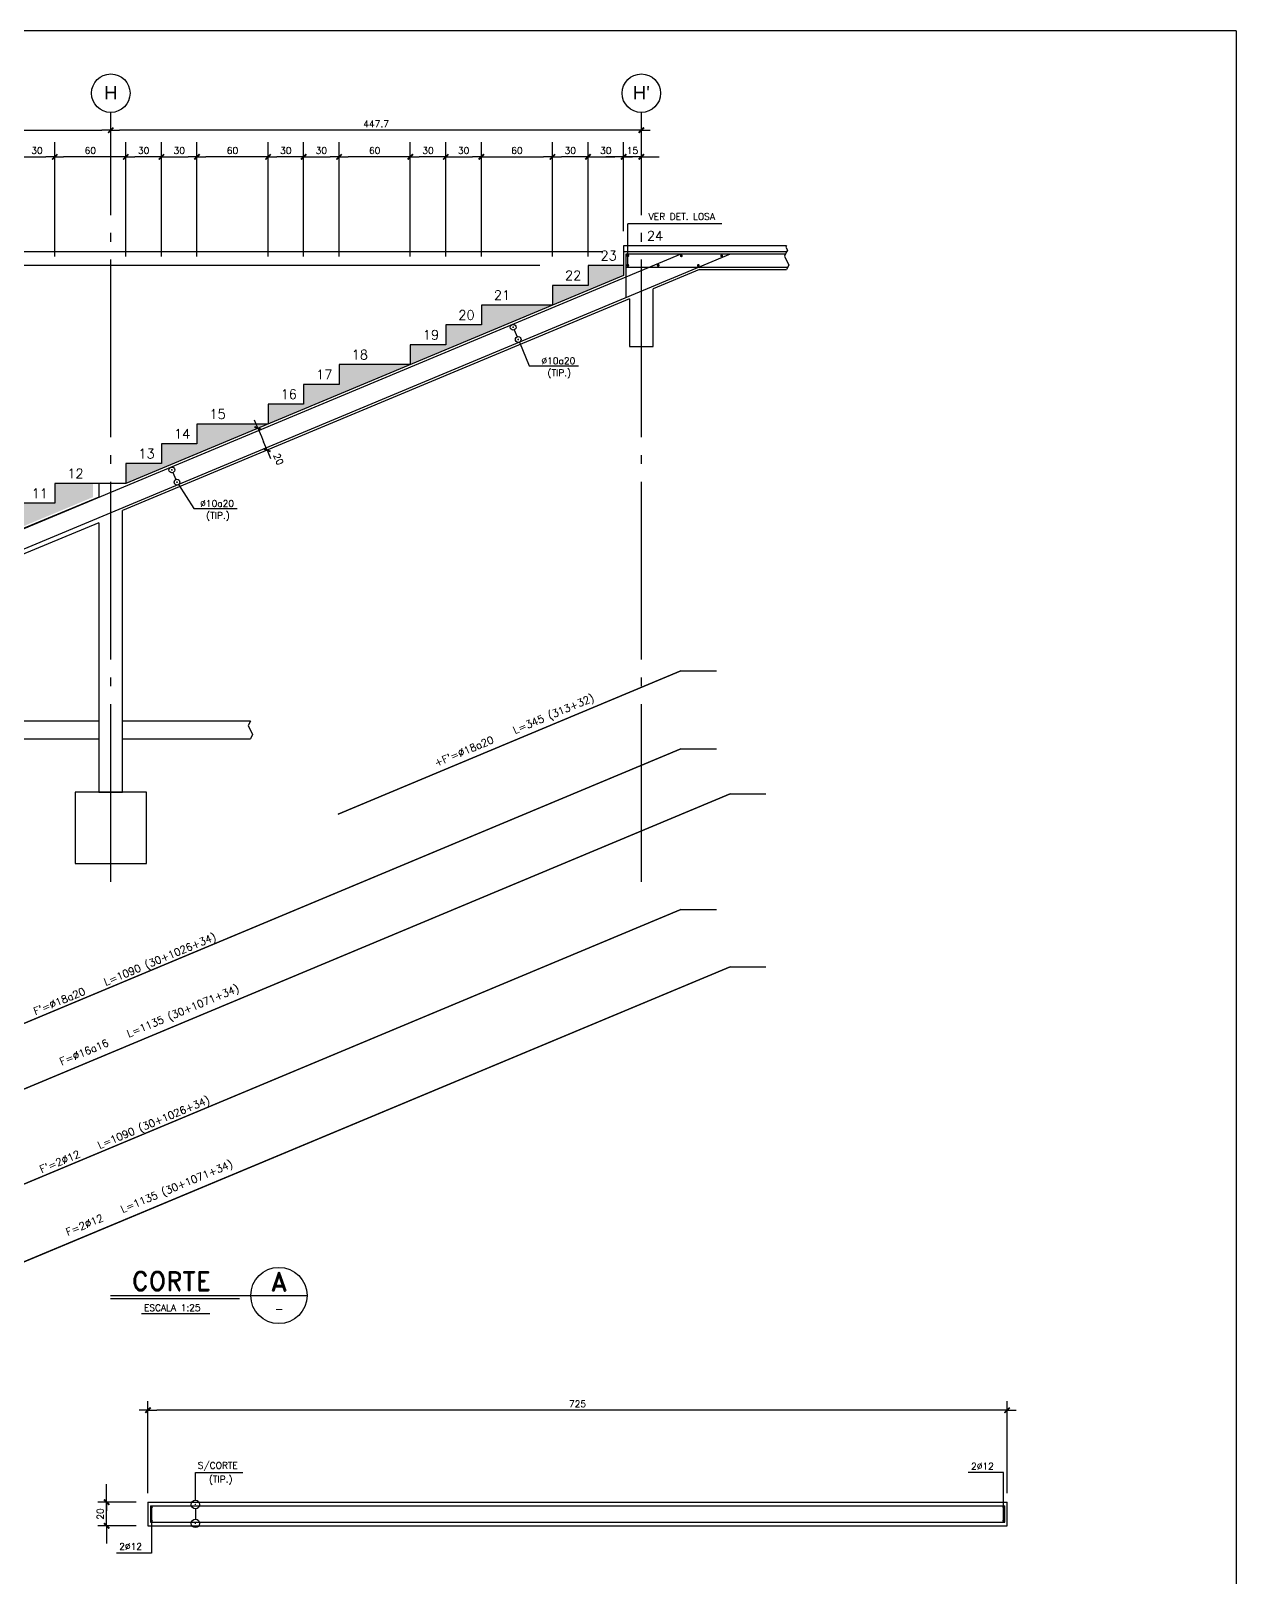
# Model space of a CAD drawing. Extents: x -58 to 5689, y 66 to 4123.
# Drawn here: x 3653 to 5687, y 1514 to 4123 of the extents above; entities that cross this region are included whole.
import ezdxf
from ezdxf.enums import TextEntityAlignment as Align

# ---------------------------------------------------------------- set-up
doc = ezdxf.new("R2010")
doc.units = 0
doc.header["$LTSCALE"] = 30
doc.header["$MEASUREMENT"] = 0
doc.linetypes.add('EJES', pattern=[12.5, 10, -1, 0.5, -1])
doc.layers.get('0').update_dxf_attribs({"linetype": 'CONTINUOUS'})
for name, color, linetype in [('CONTORNOS', 3, 'CONTINUOUS'), ('RLA-CORTES', 5, 'CONTINUOUS'), ('RLA-EJES', 1, 'EJES'), ('RLA-FE', 7, 'CONTINUOUS'), ('RLA-FORMATO', 7, 'CONTINUOUS'), ('RLA-GRADAS', 3, 'CONTINUOUS'), ('RLA-TEXTOS-SM', 3, 'CONTINUOUS'), ('RLA-TEXTOS1', 9, 'CONTINUOUS')]:
    doc.layers.add(name, color=color, linetype=linetype)
doc.layers.add('RLA-EJE', color=3, linetype='CONTINUOUS', lineweight=25)
doc.styles.add('Arial_1', font='arial.ttf', dxfattribs={"height": 45})
doc.styles.add('ROMAND', font='romand', dxfattribs={"height": 31.5})
doc.styles.add('ROMANS', font='romans.shx', dxfattribs={"height": 11.25})
doc.styles.add('ROMANS0', font='romans.shx')
doc.styles.add('SIETE50', font='ROMAND.SHX', dxfattribs={"height": 31.5})
doc.dimstyles.new('ING25', dxfattribs={"dimscale": 50, "dimtxt": 0.27, "dimasz": 0.3, "dimexe": 0, "dimexo": 0, "dimgap": 0.1, "dimtad": 1, "dimdec": 1, "dimlfac": 0.5, "dimzin": 12, "dimdsep": 46, "dimtxsty": 'ROMANS', "dimblk": 'TICK1', "dimcen": 0.09, "dimclrd": 2, "dimclre": 1, "dimclrt": 3, "dimadec": 0, "dimazin": 0, "dimtfac": 1, "dimtdec": 1, "dimtix": 1, "dimtmove": 2, "dimatfit": 3, "dimldrblk": 'TICK1', "dimfxl": 0, "dimfxlon": 1, "dimtolj": 1, "dimtzin": 0, "dimarcsym": 0})

# ---------------------------------------------------------------- blocks, each defined once
blk = doc.blocks.new('TICK1')
at = {"color": 2}
for points in [[(0, 0), (-1, 0)], [(0, 0), (1, 0)]]:
    blk.add_lwpolyline(points, dxfattribs=at)
at = {"color": 2, "const_width": 0.2}
blk.add_lwpolyline([(-0.3, -0.3), (0.3, 0.3)], dxfattribs=at)
blk = doc.blocks.new('*D16')
at = {"layer": 'RLA-CORTES', "color": 2, "lineweight": -2, "transparency": 16777216}
blk.add_line((5285.5, 1796), (3865.5, 1796), dxfattribs=at)
at = {"layer": 'RLA-CORTES', "color": 2, "lineweight": -2, "transparency": 16777216, "xscale": 15, "yscale": 15, "zscale": 15, "rotation": 180}
blk.add_blockref('TICK1', (3850.5, 1796), dxfattribs=at)
at = {"layer": 'RLA-CORTES', "color": 2, "lineweight": -2, "transparency": 16777216, "xscale": 15, "yscale": 15, "zscale": 15}
blk.add_blockref('TICK1', (5300.5, 1796), dxfattribs=at)
at = {"layer": 'RLA-CORTES', "color": 3, "transparency": 16777216, "insert": (4575.5, 1806.7), "char_height": 11.25, "attachment_point": 5, "style": 'ROMANS'}
blk.add_mtext('\\A1;725', dxfattribs=at)
blk = doc.blocks.new('*D17')
at = {"layer": 'RLA-CORTES', "color": 2, "lineweight": -2, "transparency": 16777216}
for p, q in [((3780.7, 1656), (3780.7, 1671)), ((3780.7, 1601), (3780.7, 1641)), ((3780.7, 1586), (3780.7, 1571))]:
    blk.add_line(p, q, dxfattribs=at)
at = {"layer": 'RLA-CORTES', "color": 2, "lineweight": -2, "transparency": 16777216, "xscale": 15, "yscale": 15, "zscale": 15}
for p, rotation in [((3780.7, 1641), 270), ((3780.7, 1601), 90)]:
    blk.add_blockref('TICK1', p, dxfattribs=dict(at, rotation=rotation))
at = {"layer": 'RLA-CORTES', "color": 3, "transparency": 16777216, "insert": (3770, 1621), "char_height": 11.25, "attachment_point": 5, "rotation": 90, "style": 'ROMANS'}
blk.add_mtext('\\A1;20', dxfattribs=at)
blk = doc.blocks.new('*D54')
at = {"layer": 'RLA-CORTES', "color": 2, "lineweight": -2, "transparency": 16777216}
blk.add_line((4428.2, 3910.6), (4518.2, 3910.6), dxfattribs=at)
at = {"layer": 'RLA-CORTES', "color": 2, "lineweight": -2, "transparency": 16777216, "xscale": 15, "yscale": 15, "zscale": 15, "rotation": 180}
blk.add_blockref('TICK1', (4413.2, 3910.6), dxfattribs=at)
at = {"layer": 'RLA-CORTES', "color": 2, "lineweight": -2, "transparency": 16777216, "xscale": 15, "yscale": 15, "zscale": 15}
blk.add_blockref('TICK1', (4533.2, 3910.6), dxfattribs=at)
at = {"layer": 'RLA-CORTES', "color": 3, "transparency": 16777216, "insert": (4473.2, 3921.2), "char_height": 11.25, "attachment_point": 5, "style": 'ROMANS'}
blk.add_mtext('\\A1;60', dxfattribs=at)
blk = doc.blocks.new('*D55')
at = {"layer": 'RLA-CORTES', "color": 2, "lineweight": -2, "transparency": 16777216}
for p, q in [((4638.2, 3910.6), (4623.2, 3910.6)), ((4683.2, 3910.6), (4653.2, 3910.6)), ((4698.2, 3910.6), (4713.2, 3910.6))]:
    blk.add_line(p, q, dxfattribs=at)
at = {"layer": 'RLA-CORTES', "color": 2, "lineweight": -2, "transparency": 16777216, "xscale": 15, "yscale": 15, "zscale": 15}
blk.add_blockref('TICK1', (4653.2, 3910.6), dxfattribs=at)
at = {"layer": 'RLA-CORTES', "color": 2, "lineweight": -2, "transparency": 16777216, "xscale": 15, "yscale": 15, "zscale": 15, "rotation": 180}
blk.add_blockref('TICK1', (4683.2, 3910.6), dxfattribs=at)
at = {"layer": 'RLA-CORTES', "color": 3, "transparency": 16777216, "insert": (4668.2, 3921.2), "char_height": 11.25, "attachment_point": 5, "style": 'ROMANS'}
blk.add_mtext('\\A1;15', dxfattribs=at)
blk = doc.blocks.new('*D56')
at = {"layer": 'RLA-CORTES', "color": 2, "lineweight": -2, "transparency": 16777216}
blk.add_line((4668.2, 3955.6), (3802.7, 3955.6), dxfattribs=at)
at = {"layer": 'RLA-CORTES', "color": 2, "lineweight": -2, "transparency": 16777216, "xscale": 15, "yscale": 15, "zscale": 15, "rotation": 180}
blk.add_blockref('TICK1', (3787.7, 3955.6), dxfattribs=at)
at = {"layer": 'RLA-CORTES', "color": 2, "lineweight": -2, "transparency": 16777216, "xscale": 15, "yscale": 15, "zscale": 15}
blk.add_blockref('TICK1', (4683.2, 3955.6), dxfattribs=at)
at = {"layer": 'RLA-CORTES', "color": 3, "transparency": 16777216, "insert": (4235.5, 3966.2), "char_height": 11.25, "attachment_point": 5, "style": 'ROMANS'}
blk.add_mtext('\\A1;447.7', dxfattribs=at)
blk = doc.blocks.new('*D57')
at = {"layer": 'RLA-CORTES', "color": 2, "lineweight": -2, "transparency": 16777216}
blk.add_line((2868.2, 3955.6), (3772.7, 3955.6), dxfattribs=at)
at = {"layer": 'RLA-CORTES', "color": 2, "lineweight": -2, "transparency": 16777216, "xscale": 15, "yscale": 15, "zscale": 15, "rotation": 180}
blk.add_blockref('TICK1', (2853.2, 3955.6), dxfattribs=at)
at = {"layer": 'RLA-CORTES', "color": 2, "lineweight": -2, "transparency": 16777216, "xscale": 15, "yscale": 15, "zscale": 15}
blk.add_blockref('TICK1', (3787.7, 3955.6), dxfattribs=at)
at = {"layer": 'RLA-CORTES', "color": 3, "transparency": 16777216, "insert": (3320.5, 3966.2), "char_height": 11.25, "attachment_point": 5, "style": 'ROMANS'}
blk.add_mtext('\\A1;467.3', dxfattribs=at)
blk = doc.blocks.new('*D58')
at = {"layer": 'RLA-CORTES', "color": 2, "lineweight": -2, "transparency": 16777216}
blk.add_line((4608.2, 3910.6), (4638.2, 3910.6), dxfattribs=at)
at = {"layer": 'RLA-CORTES', "color": 2, "lineweight": -2, "transparency": 16777216, "xscale": 15, "yscale": 15, "zscale": 15, "rotation": 180}
blk.add_blockref('TICK1', (4593.2, 3910.6), dxfattribs=at)
at = {"layer": 'RLA-CORTES', "color": 2, "lineweight": -2, "transparency": 16777216, "xscale": 15, "yscale": 15, "zscale": 15}
blk.add_blockref('TICK1', (4653.2, 3910.6), dxfattribs=at)
at = {"layer": 'RLA-CORTES', "color": 3, "transparency": 16777216, "insert": (4623.2, 3921.2), "char_height": 11.25, "attachment_point": 5, "style": 'ROMANS'}
blk.add_mtext('\\A1;30', dxfattribs=at)
blk = doc.blocks.new('*D59')
at = {"layer": 'RLA-CORTES', "color": 2, "lineweight": -2, "transparency": 16777216}
blk.add_line((4578.2, 3910.6), (4548.2, 3910.6), dxfattribs=at)
at = {"layer": 'RLA-CORTES', "color": 2, "lineweight": -2, "transparency": 16777216, "xscale": 15, "yscale": 15, "zscale": 15, "rotation": 180}
blk.add_blockref('TICK1', (4533.2, 3910.6), dxfattribs=at)
at = {"layer": 'RLA-CORTES', "color": 2, "lineweight": -2, "transparency": 16777216, "xscale": 15, "yscale": 15, "zscale": 15}
blk.add_blockref('TICK1', (4593.2, 3910.6), dxfattribs=at)
at = {"layer": 'RLA-CORTES', "color": 3, "transparency": 16777216, "insert": (4563.2, 3921.2), "char_height": 11.25, "attachment_point": 5, "style": 'ROMANS'}
blk.add_mtext('\\A1;30', dxfattribs=at)
blk = doc.blocks.new('*D60')
at = {"layer": 'RLA-CORTES', "color": 2, "lineweight": -2, "transparency": 16777216}
blk.add_line((4338.2, 3910.6), (4308.2, 3910.6), dxfattribs=at)
at = {"layer": 'RLA-CORTES', "color": 2, "lineweight": -2, "transparency": 16777216, "xscale": 15, "yscale": 15, "zscale": 15, "rotation": 180}
blk.add_blockref('TICK1', (4293.2, 3910.6), dxfattribs=at)
at = {"layer": 'RLA-CORTES', "color": 2, "lineweight": -2, "transparency": 16777216, "xscale": 15, "yscale": 15, "zscale": 15}
blk.add_blockref('TICK1', (4353.2, 3910.6), dxfattribs=at)
at = {"layer": 'RLA-CORTES', "color": 3, "transparency": 16777216, "insert": (4323.2, 3921.2), "char_height": 11.25, "attachment_point": 5, "style": 'ROMANS'}
blk.add_mtext('\\A1;30', dxfattribs=at)
blk = doc.blocks.new('*D61')
at = {"layer": 'RLA-CORTES', "color": 2, "lineweight": -2, "transparency": 16777216}
blk.add_line((4368.2, 3910.6), (4398.2, 3910.6), dxfattribs=at)
at = {"layer": 'RLA-CORTES', "color": 2, "lineweight": -2, "transparency": 16777216, "xscale": 15, "yscale": 15, "zscale": 15, "rotation": 180}
blk.add_blockref('TICK1', (4353.2, 3910.6), dxfattribs=at)
at = {"layer": 'RLA-CORTES', "color": 2, "lineweight": -2, "transparency": 16777216, "xscale": 15, "yscale": 15, "zscale": 15}
blk.add_blockref('TICK1', (4413.2, 3910.6), dxfattribs=at)
at = {"layer": 'RLA-CORTES', "color": 3, "transparency": 16777216, "insert": (4383.2, 3921.2), "char_height": 11.25, "attachment_point": 5, "style": 'ROMANS'}
blk.add_mtext('\\A1;30', dxfattribs=at)
blk = doc.blocks.new('*D62')
at = {"layer": 'RLA-CORTES', "color": 2, "lineweight": -2, "transparency": 16777216}
blk.add_line((4278.2, 3910.6), (4188.2, 3910.6), dxfattribs=at)
at = {"layer": 'RLA-CORTES', "color": 2, "lineweight": -2, "transparency": 16777216, "xscale": 15, "yscale": 15, "zscale": 15, "rotation": 180}
blk.add_blockref('TICK1', (4173.2, 3910.6), dxfattribs=at)
at = {"layer": 'RLA-CORTES', "color": 2, "lineweight": -2, "transparency": 16777216, "xscale": 15, "yscale": 15, "zscale": 15}
blk.add_blockref('TICK1', (4293.2, 3910.6), dxfattribs=at)
at = {"layer": 'RLA-CORTES', "color": 3, "transparency": 16777216, "insert": (4233.2, 3921.2), "char_height": 11.25, "attachment_point": 5, "style": 'ROMANS'}
blk.add_mtext('\\A1;60', dxfattribs=at)
blk = doc.blocks.new('*D63')
at = {"layer": 'RLA-CORTES', "color": 2, "lineweight": -2, "transparency": 16777216}
blk.add_line((4098.2, 3910.6), (4068.2, 3910.6), dxfattribs=at)
at = {"layer": 'RLA-CORTES', "color": 2, "lineweight": -2, "transparency": 16777216, "xscale": 15, "yscale": 15, "zscale": 15, "rotation": 180}
blk.add_blockref('TICK1', (4053.2, 3910.6), dxfattribs=at)
at = {"layer": 'RLA-CORTES', "color": 2, "lineweight": -2, "transparency": 16777216, "xscale": 15, "yscale": 15, "zscale": 15}
blk.add_blockref('TICK1', (4113.2, 3910.6), dxfattribs=at)
at = {"layer": 'RLA-CORTES', "color": 3, "transparency": 16777216, "insert": (4083.2, 3921.2), "char_height": 11.25, "attachment_point": 5, "style": 'ROMANS'}
blk.add_mtext('\\A1;30', dxfattribs=at)
blk = doc.blocks.new('*D64')
at = {"layer": 'RLA-CORTES', "color": 2, "lineweight": -2, "transparency": 16777216}
blk.add_line((4128.2, 3910.6), (4158.2, 3910.6), dxfattribs=at)
at = {"layer": 'RLA-CORTES', "color": 2, "lineweight": -2, "transparency": 16777216, "xscale": 15, "yscale": 15, "zscale": 15, "rotation": 180}
blk.add_blockref('TICK1', (4113.2, 3910.6), dxfattribs=at)
at = {"layer": 'RLA-CORTES', "color": 2, "lineweight": -2, "transparency": 16777216, "xscale": 15, "yscale": 15, "zscale": 15}
blk.add_blockref('TICK1', (4173.2, 3910.6), dxfattribs=at)
at = {"layer": 'RLA-CORTES', "color": 3, "transparency": 16777216, "insert": (4143.2, 3921.2), "char_height": 11.25, "attachment_point": 5, "style": 'ROMANS'}
blk.add_mtext('\\A1;30', dxfattribs=at)
blk = doc.blocks.new('*D65')
at = {"layer": 'RLA-CORTES', "color": 2, "lineweight": -2, "transparency": 16777216}
blk.add_line((4038.2, 3910.6), (3948.2, 3910.6), dxfattribs=at)
at = {"layer": 'RLA-CORTES', "color": 2, "lineweight": -2, "transparency": 16777216, "xscale": 15, "yscale": 15, "zscale": 15, "rotation": 180}
blk.add_blockref('TICK1', (3933.2, 3910.6), dxfattribs=at)
at = {"layer": 'RLA-CORTES', "color": 2, "lineweight": -2, "transparency": 16777216, "xscale": 15, "yscale": 15, "zscale": 15}
blk.add_blockref('TICK1', (4053.2, 3910.6), dxfattribs=at)
at = {"layer": 'RLA-CORTES', "color": 3, "transparency": 16777216, "insert": (3993.2, 3921.2), "char_height": 11.25, "attachment_point": 5, "style": 'ROMANS'}
blk.add_mtext('\\A1;60', dxfattribs=at)
blk = doc.blocks.new('*D66')
at = {"layer": 'RLA-CORTES', "color": 2, "lineweight": -2, "transparency": 16777216}
blk.add_line((3858.2, 3910.6), (3828.2, 3910.6), dxfattribs=at)
at = {"layer": 'RLA-CORTES', "color": 2, "lineweight": -2, "transparency": 16777216, "xscale": 15, "yscale": 15, "zscale": 15, "rotation": 180}
blk.add_blockref('TICK1', (3813.2, 3910.6), dxfattribs=at)
at = {"layer": 'RLA-CORTES', "color": 2, "lineweight": -2, "transparency": 16777216, "xscale": 15, "yscale": 15, "zscale": 15}
blk.add_blockref('TICK1', (3873.2, 3910.6), dxfattribs=at)
at = {"layer": 'RLA-CORTES', "color": 3, "transparency": 16777216, "insert": (3843.2, 3921.2), "char_height": 11.25, "attachment_point": 5, "style": 'ROMANS'}
blk.add_mtext('\\A1;30', dxfattribs=at)
blk = doc.blocks.new('*D67')
at = {"layer": 'RLA-CORTES', "color": 2, "lineweight": -2, "transparency": 16777216}
blk.add_line((3888.2, 3910.6), (3918.2, 3910.6), dxfattribs=at)
at = {"layer": 'RLA-CORTES', "color": 2, "lineweight": -2, "transparency": 16777216, "xscale": 15, "yscale": 15, "zscale": 15, "rotation": 180}
blk.add_blockref('TICK1', (3873.2, 3910.6), dxfattribs=at)
at = {"layer": 'RLA-CORTES', "color": 2, "lineweight": -2, "transparency": 16777216, "xscale": 15, "yscale": 15, "zscale": 15}
blk.add_blockref('TICK1', (3933.2, 3910.6), dxfattribs=at)
at = {"layer": 'RLA-CORTES', "color": 3, "transparency": 16777216, "insert": (3903.2, 3921.2), "char_height": 11.25, "attachment_point": 5, "style": 'ROMANS'}
blk.add_mtext('\\A1;30', dxfattribs=at)
blk = doc.blocks.new('*D68')
at = {"layer": 'RLA-CORTES', "color": 2, "lineweight": -2, "transparency": 16777216}
blk.add_line((3798.2, 3910.6), (3708.2, 3910.6), dxfattribs=at)
at = {"layer": 'RLA-CORTES', "color": 2, "lineweight": -2, "transparency": 16777216, "xscale": 15, "yscale": 15, "zscale": 15, "rotation": 180}
blk.add_blockref('TICK1', (3693.2, 3910.6), dxfattribs=at)
at = {"layer": 'RLA-CORTES', "color": 2, "lineweight": -2, "transparency": 16777216, "xscale": 15, "yscale": 15, "zscale": 15}
blk.add_blockref('TICK1', (3813.2, 3910.6), dxfattribs=at)
at = {"layer": 'RLA-CORTES', "color": 3, "transparency": 16777216, "insert": (3753.2, 3921.2), "char_height": 11.25, "attachment_point": 5, "style": 'ROMANS'}
blk.add_mtext('\\A1;60', dxfattribs=at)
blk = doc.blocks.new('*D70')
at = {"layer": 'RLA-CORTES', "color": 2, "lineweight": -2, "transparency": 16777216}
blk.add_line((3648.2, 3910.6), (3678.2, 3910.6), dxfattribs=at)
at = {"layer": 'RLA-CORTES', "color": 2, "lineweight": -2, "transparency": 16777216, "xscale": 15, "yscale": 15, "zscale": 15, "rotation": 180}
blk.add_blockref('TICK1', (3633.2, 3910.6), dxfattribs=at)
at = {"layer": 'RLA-CORTES', "color": 2, "lineweight": -2, "transparency": 16777216, "xscale": 15, "yscale": 15, "zscale": 15}
blk.add_blockref('TICK1', (3693.2, 3910.6), dxfattribs=at)
at = {"layer": 'RLA-CORTES', "color": 3, "transparency": 16777216, "insert": (3663.2, 3921.2), "char_height": 11.25, "attachment_point": 5, "style": 'ROMANS'}
blk.add_mtext('\\A1;30', dxfattribs=at)
blk = doc.blocks.new('T-CORTE')
at = {"color": 6}
for p, q in [((-169.7, -4.9), (162.3, -4.9)), ((-169.7, -9.9), (48.3, -9.9))]:
    blk.add_line(p, q, dxfattribs=at)
at = {"color": 3}
blk.add_line((-117.3, -35.3), (-1.8, -35.3), dxfattribs=at)
blk.add_circle((114.8, -4.9), 47.5, dxfattribs=at)
at = {"color": 6, "style": 'SIETE50'}
blk.add_text('CORTE', height=31.5, dxfattribs=at).set_placement((-133.4, 3.7))
blk.add_attdef('A', text='', height=31.5, dxfattribs=at).set_placement((114.9, 18.7), align=Align.MIDDLE_CENTER)
at = {"color": 3, "style": 'ROMANS'}
blk.add_attdef('ESCALA', (-113, -31.1), '', height=11.2, dxfattribs=at)
blk.add_attdef('-', text='', height=13, dxfattribs=at).set_placement((115, -27.7), align=Align.MIDDLE)
blk = doc.blocks.new('*D84')
at = {"layer": 'RLA-CORTES', "color": 2, "lineweight": -2, "transparency": 16777216}
blk.add_line((4041.9, 3438.9), (4045.7, 3429.7), dxfattribs=at)
at = {"layer": 'RLA-CORTES', "color": 2, "lineweight": -2, "transparency": 16777216, "xscale": 15, "yscale": 15, "zscale": 15}
for p, rotation in [((4036.1, 3452.8), 112.6699999999991), ((4051.5, 3415.8), 292.6699999999992)]:
    blk.add_blockref('TICK1', p, dxfattribs=dict(at, rotation=rotation))
at = {"layer": 'RLA-CORTES', "color": 3, "transparency": 16777216, "insert": (4070.8, 3400.6), "char_height": 11.25, "attachment_point": 5, "rotation": 292.67, "style": 'ROMANS'}
blk.add_mtext('\\A1;20', dxfattribs=at)

msp = doc.modelspace()

# ---------------------------------------------------------------- hatches: boundary and pattern name
at = {"layer": 'RLA-GRADAS'}
h = msp.add_hatch(dxfattribs=at)
h.set_pattern_fill('AR-CONC', color=1, scale=2, style=0)
h.set_pattern_definition([(50, (-3173.931, -2653.431), (14.345204, -1.255043), [1.5, -16.5]), (355, (-3173.931, -2653.431), (-2.775027, 15.043843), [1.2, -13.2]), (100.45144, (-3172.736, -2653.536), (11.570177, 13.7888), [1.274804, -14.022842]), (46.1842, (-3173.931, -2649.431), (21.344827, -3.310386), [2.25, -24.75]), (96.63564, (-3172.153, -2649.707), (18.69324, 19.48237), [1.912207, -21.034275]), (351.18416, (-3173.931, -2649.431), (18.69324, 19.48237), [1.8, -19.8]), (21, (-3171.931, -2650.431), (11.938141, -8.052378), [1.5, -16.5]), (326, (-3171.931, -2650.431), (4.866307, 14.503), [1.2, -13.2]), (71.45144, (-3170.937, -2651.102), (16.804448, 6.450623), [1.274804, -14.022842]), (37.5, (-3173.9314, -2653.4313), (0.243197, 6.657877), [0, -13.04, 0, -13.4, 0, -13.25]), (7.5, (-3173.9314, -2653.431), (5.261391, 7.888234), [0, -7.64, 0, -12.74, 0, -5.05]), (327.5, (-3178.3914, -2653.4313), (10.6764487, -0.4510974), [0, -5, 0, -15.6, 0, -20.7]), (317.5, (-3180.391, -2653.431), (11.663723, 2.0021), [0, -6.5, 0, -10.36, 0, -14.7])])
h.paths.add_polyline_path([(3093.16, 3058.89), (2973.16, 3058.89), (2973.16, 3025.47), (2913.16, 3025.47), (2913.16, 2992.06), (2933.16, 2992.06)])
h.paths.add_polyline_path([(3333.17, 3159.14), (3213.16, 3159.14), (3213.16, 3125.72), (3153.16, 3125.72), (3153.16, 3092.31), (3093.16, 3092.31), (3093.16, 3058.89), (3093.16, 3058.89)])
h.paths.add_polyline_path([(3573.18, 3259.39), (3453.16, 3259.39), (3453.16, 3225.97), (3393.16, 3225.97), (3393.16, 3192.56), (3333.16, 3192.56), (3333.16, 3159.14), (3333.17, 3159.14)])
h.paths.add_polyline_path([(3813.16, 3393.06), (3873.16, 3393.06), (3873.16, 3426.47), (3933.16, 3426.47), (3933.16, 3459.89), (4053.19, 3459.89), (3813.16, 3359.63)])
h.paths.add_polyline_path([(4293.2, 3560.14), (4173.16, 3560.14), (4173.16, 3526.72), (4113.16, 3526.72), (4113.16, 3493.31), (4053.16, 3493.31), (4053.16, 3459.89), (4053.19, 3459.89)])
h.paths.add_polyline_path([(4533.21, 3660.39), (4413.16, 3660.39), (4413.16, 3626.97), (4353.16, 3626.97), (4353.16, 3593.56), (4293.16, 3593.56), (4293.16, 3560.14), (4293.2, 3560.14)])
h.paths.add_polyline_path([(4653.16, 3710.49), (4653.16, 3727.22), (4593.16, 3727.22), (4593.16, 3693.81), (4533.16, 3693.81), (4533.16, 3660.39), (4533.21, 3660.39)])
h.paths.add_polyline_path([(3757.75, 3336.48), (3757.75, 3359.64), (3693.16, 3359.64), (3693.16, 3326.22), (3633.16, 3326.22), (3633.16, 3292.81), (3573.16, 3292.81), (3573.16, 3259.39), (3573.18, 3259.39)])

# ---------------------------------------------------------------- linework, layer by layer
at = {"layer": 'CONTORNOS'}
for p, q in [((4750.08, 3043.33), (4810.08, 3043.33)), ((4750.08, 2911.61), (4810.08, 2911.61)), ((4833.11, 2835.93), (4893.11, 2835.93)), ((4750.08, 2640.71), (4810.08, 2640.71)), ((4833.11, 2544.12), (4893.11, 2544.12))]:
    msp.add_line(p, q, dxfattribs=at)
at = {"layer": 'RLA-CORTES', "color": 1}
for p, q in [((3693.16, 3742.57), (3693.16, 3935.58)), ((3813.16, 3742.57), (3813.16, 3935.58)), ((3873.16, 3742.57), (3873.16, 3935.58)), ((3933.16, 3742.57), (3933.16, 3935.58)), ((4053.16, 3742.57), (4053.16, 3935.58)), ((4113.16, 3742.57), (4113.16, 3935.58)), ((4173.16, 3742.57), (4173.16, 3935.58)), ((4293.16, 3742.57), (4293.16, 3935.58)), ((4353.16, 3742.57), (4353.16, 3935.58)), ((4413.16, 3742.57), (4413.16, 3935.58)), ((4533.16, 3742.57), (4533.16, 3935.58)), ((4593.16, 3742.57), (4593.16, 3935.58)), ((4653.16, 3785.04), (4653.16, 3935.58)), ((4818.79, 3797.53), (4660.33, 3797.53)), ((4660.33, 3727.32), (4660.33, 3797.53)), ((4928.4, 3760.64), (4653.16, 3760.64)), ((4653.16, 3760.64), (4653.16, 3750.64)), ((4618.25, 3750.64), (2545.6, 3750.64)), ((4511.9, 3727.22), (2545.6, 3727.22)), ((4468.69, 3618.64), (4473.58, 3606.94)), ((4477.33, 3597.95), (4494.09, 3557.83)), ((4494.09, 3557.83), (4577.14, 3557.83)), ((3892.73, 3377.97), (3897.61, 3366.28)), ((3902.12, 3357.69), (3928.17, 3317.16)), ((3928.17, 3317.16), (4001.18, 3317.16)), ((3850.54, 1656.03), (3850.54, 1811.03)), ((5300.54, 1656.03), (5300.54, 1811.03)), ((3930.49, 1644.23), (3930.49, 1691.03)), ((3930.49, 1691.03), (4010.34, 1691.03)), ((5294.35, 1691.03), (5234.77, 1691.03)), ((5294.35, 1609.47), (5294.35, 1691.03)), ((3830.54, 1641.03), (3765.66, 1641.03)), ((3856.72, 1632.59), (3856.72, 1555.03)), ((3930.49, 1629.83), (3930.49, 1612.23)), ((3830.54, 1601.03), (3765.66, 1601.03)), ((3856.72, 1555.03), (3797.14, 1555.03))]:
    msp.add_line(p, q, dxfattribs=at)
at = {"layer": 'RLA-CORTES', "color": 2}
for p, q in [((4833.11, 3746.64), (2857.16, 2921.3)), ((4750.08, 3746.64), (2857.16, 2955.98)), ((4926.4, 3746.64), (4657.16, 3746.64)), ((4657.16, 3746.64), (4657.16, 3673.15)), ((4657.16, 3724.64), (4930.4, 3724.64)), ((4750.08, 3043.33), (4171.71, 2801.75)), ((4750.08, 2911.61), (2857.16, 2120.95)), ((4833.11, 2835.93), (2857.16, 2010.59)), ((4750.08, 2640.71), (2857.16, 1850.05)), ((4833.11, 2544.12), (2857.16, 1718.78))]:
    msp.add_line(p, q, dxfattribs=at)
at = {"layer": 'RLA-CORTES'}
for p, q in [((4928.4, 3750.64), (4653.16, 3750.64)), ((4653.16, 3750.64), (4653.16, 3710.49)), ((4653.16, 3750.64), (4653.16, 3727.22)), ((4653.16, 3710.49), (3813.19, 3359.64)), ((4781.24, 3720.64), (4703.16, 3688.03)), ((4781.24, 3720.64), (4928.4, 3720.64)), ((4703.16, 3590.64), (4703.16, 3688.03)), ((4663.16, 3671.32), (3807.75, 3314.02)), ((4663.16, 3671.32), (4663.16, 3590.64)), ((4663.16, 3590.64), (4703.16, 3590.64)), ((3813.19, 3359.64), (3767.75, 3359.64)), ((3767.75, 3359.64), (3767.75, 3336.48)), ((3767.75, 3336.48), (2933.16, 2992.06)), ((3807.75, 2838.64), (3807.75, 3314.02)), ((3767.75, 3293.13), (2913.16, 2940.36)), ((3767.75, 3293.13), (3767.75, 2838.64)), ((3767.75, 2838.64), (3727.75, 2838.64)), ((3727.75, 2838.64), (3727.75, 2718.64)), ((3807.75, 2838.64), (3767.75, 2838.64)), ((3767.75, 2838.64), (3807.75, 2838.64)), ((3847.75, 2838.64), (3807.75, 2838.64)), ((3847.75, 2718.64), (3847.75, 2838.64)), ((3727.75, 2718.64), (3847.75, 2718.64)), ((3850.54, 1641.03), (3850.54, 1601.03)), ((3850.54, 1641.03), (5300.54, 1641.03)), ((5300.54, 1601.03), (5300.54, 1641.03)), ((3850.54, 1601.03), (5300.54, 1601.03))]:
    msp.add_line(p, q, dxfattribs=at)
at = {"layer": 'RLA-CORTES', "color": 3}
for p, q in [((4653.16, 3727.22), (4593.16, 3727.22)), ((4593.16, 3727.22), (4593.16, 3693.81)), ((4593.16, 3693.81), (4533.16, 3693.81)), ((4533.16, 3693.81), (4533.16, 3660.39)), ((4533.16, 3660.39), (4413.16, 3660.39)), ((4413.16, 3660.39), (4413.16, 3626.97)), ((4413.16, 3626.97), (4353.16, 3626.97)), ((4353.16, 3626.97), (4353.16, 3593.56)), ((4353.16, 3593.56), (4293.16, 3593.56)), ((4293.16, 3593.56), (4293.16, 3560.14)), ((4293.16, 3560.14), (4173.16, 3560.14)), ((4173.16, 3560.14), (4173.16, 3526.72)), ((4173.16, 3526.72), (4113.16, 3526.72)), ((4113.16, 3526.72), (4113.16, 3493.31)), ((4113.16, 3493.31), (4053.16, 3493.31)), ((4053.16, 3493.31), (4053.16, 3459.89)), ((4053.16, 3459.89), (3933.16, 3459.89)), ((3933.16, 3459.89), (3933.16, 3426.47)), ((3933.16, 3426.47), (3873.16, 3426.47)), ((3873.16, 3426.47), (3873.16, 3393.06)), ((3873.16, 3393.06), (3813.16, 3393.06)), ((3813.16, 3393.06), (3813.16, 3359.64)), ((3693.16, 3359.64), (3693.16, 3326.22)), ((3767.75, 3359.64), (3693.16, 3359.64)), ((3693.16, 3326.22), (3633.16, 3326.22)), ((3767.75, 2958.64), (2956.94, 2958.64)), ((4023.3, 2958.64), (3807.75, 2958.64)), ((2913.16, 2928.64), (3767.75, 2928.64)), ((3807.75, 2928.64), (4023.3, 2928.64))]:
    msp.add_line(p, q, dxfattribs=at)
at = {"layer": 'RLA-CORTES', "color": 2, "linetype": 'Continuous'}
for p, q in [((3854.54, 1634.93), (3854.54, 1607.13)), ((3854.54, 1634.93), (5296.54, 1634.93)), ((5296.54, 1607.13), (5296.54, 1634.93)), ((3854.54, 1607.13), (5296.54, 1607.13))]:
    msp.add_line(p, q, dxfattribs=at)
at = {"layer": 'RLA-CORTES', "color": 2}
for points in [[(4928.4, 3760.64), (4927.15, 3758.14), (4929.65, 3753.14), (4928.4, 3750.64)], [(4928.4, 3750.64), (4924.65, 3743.14), (4932.15, 3728.14), (4928.4, 3720.64)], [(4023.3, 2958.64), (4019.55, 2951.14), (4027.05, 2936.14), (4023.3, 2928.64)]]:
    msp.add_lwpolyline(points, dxfattribs=at)
for points, const_width in [([(4659.13, 3743.76, -1), (4661.53, 3743.76, -1)], 2.4), ([(4749.48, 3743.76, -1), (4751.88, 3743.76, -1)], 2.4), ([(4817.49, 3743.76, -1), (4819.89, 3743.76, -1)], 2.4), ([(4659.13, 3727.52, 1), (4661.53, 3727.52, 1)], 2.4), ([(4710.44, 3727.52, 1), (4712.84, 3727.52, 1)], 2.4), ([(4778.09, 3727.52, 1), (4780.49, 3727.52, 1)], 2.4), ([(4466.38, 3623.74, 1), (4467.25, 3622.52, 1)], 1.5), ([(4475.58, 3601.71, -1), (4475.33, 3603.19, -1)], 1.5), ([(3890.42, 3383.07, 1), (3891.29, 3381.85, 1)], 1.5), ([(3899.62, 3361.04, -1), (3899.36, 3362.52, -1)], 1.5), ([(3857.72, 1632.59, 1), (3855.72, 1632.59, 1)], 2), ([(3931.12, 1637.02, -1), (3929.87, 1637.04, -1)], 1.25), ([(5293.35, 1632.59, -1), (5295.35, 1632.59, -1)], 2), ([(3857.72, 1609.47, -1), (3855.72, 1609.47, -1)], 2), ([(3931.12, 1605.04, 1), (3929.87, 1605.02, 1)], 1.25), ([(5293.35, 1609.47, 1), (5295.35, 1609.47, 1)], 2)]:
    msp.add_lwpolyline(points, format="xyb", close=True, dxfattribs=dict(at, const_width=const_width))
at = {"layer": 'RLA-CORTES', "color": 1}
for centre, radius in [((4466.82, 3623.13), 4.87), ((4475.46, 3602.45), 4.87), ((3890.85, 3382.46), 4.87), ((3899.49, 3361.78), 4.87), ((3930.49, 1637.03), 7.2), ((3930.49, 1605.03), 7.2)]:
    msp.add_circle(centre, radius, dxfattribs=at)
at = {"layer": 'RLA-EJE'}
for centre in [(3787.75, 4018.01), (4683.16, 4018.01)]:
    msp.add_circle(centre, 32.5, dxfattribs=at)
at = {"layer": 'RLA-EJES'}
for p, q in [((3787.75, 2687.43), (3787.75, 3985.51)), ((4683.16, 2687.43), (4683.16, 3985.51))]:
    msp.add_line(p, q, dxfattribs=at)
at = {"layer": 'RLA-FE'}
for points in [[(4750.08, 3043.33), (4171.71, 2801.75), (4750.08, 3043.33), (4810.08, 3043.33)], [(4750.08, 2911.61), (4810.08, 2911.61)], [(4833.11, 2835.93), (4893.11, 2835.93)], [(4750.08, 2640.71), (4810.08, 2640.71)], [(4833.11, 2544.12), (4893.11, 2544.12)]]:
    msp.add_lwpolyline(points, dxfattribs=at)
for points in [[(4750.08, 2911.61), (2857.16, 2120.95)], [(4833.11, 2835.93), (2857.16, 2010.59)], [(4750.08, 2640.71), (2857.16, 1850.05)], [(4833.11, 2544.12), (2857.16, 1718.78)]]:
    msp.add_lwpolyline(points, close=True, dxfattribs=at)
at = {"layer": 'RLA-FORMATO', "color": 6, "linetype": 'Continuous'}
for q in [(-58.1, 4123.1), (5686.9, 68.1)]:
    msp.add_line((5686.9, 4123.1), q, dxfattribs=at)

# ---------------------------------------------------------------- block references
at = {"layer": 'CONTORNOS'}
msp.add_blockref('T-CORTE', (3956.71, 1994.43), dxfattribs=at).add_auto_attribs({'ESCALA': 'ESCALA 1:25', 'A': 'A', '-': '-'})

# ---------------------------------------------------------------- texts
at = {"layer": 'RLA-EJE', "color": 5, "char_height": 22.5, "width": 20.9352, "attachment_point": 2, "line_spacing_factor": 0.941778, "style": 'Arial_1'}
for s, insert in [('H', (3787.74, 4029.96)), ("H'", (4683.16, 4029.96))]:
    msp.add_mtext(s, dxfattribs=dict(at, insert=insert))
at = {"layer": 'RLA-GRADAS', "linetype": 'Continuous', "style": 'ROMAND'}
for s, p in [('24', (4692.54, 3769.41)), ('23', (4614.31, 3735.99)), ('22', (4554.31, 3702.57)), ('21', (4434.31, 3669.16)), ('20', (4374.31, 3635.74)), ('19', (4314.31, 3602.32)), ('18', (4194.31, 3568.91)), ('17', (4134.31, 3535.49)), ('16', (4074.31, 3502.07)), ('15', (3954.31, 3468.66)), ('14', (3894.31, 3435.24)), ('13', (3834.31, 3401.82)), ('12', (3714.31, 3368.41)), ('11', (3654.31, 3334.99))]:
    msp.add_text(s, height=16, dxfattribs=at).set_placement(p)
at = {"layer": 'RLA-TEXTOS-SM', "style": 'ROMANS0'}
for s, p in [("+F'=%%C18a20   L=345 (313+32)", (4470.89, 2937.28)), ("F'=%%C18a20   L=1090 (30+1026+34)", (3813.62, 2526.28)), ('F=%%C16a16   L=1135 (30+1071+34)', (3855.13, 2440.27)), ("F'=2%%C12   L=1090 (30+1026+34)", (3813.62, 2255.38)), ('F=2%%C12   L=1135 (30+1071+34)', (3855.13, 2148.46))]:
    msp.add_text(s, height=12.5, rotation=22.67, dxfattribs=at).set_placement(p, align=Align.CENTER)
at = {"layer": 'RLA-TEXTOS1', "style": 'ROMANS'}
msp.add_text('VER DET. LOSA', height=11.2, dxfattribs=at).set_placement((4751.47, 3804.23), align=Align.CENTER)
for s, p in [('%%C10a20', (4543.12, 3560.89)), ('(TIP.)', (4544.63, 3540.69)), ('%%C10a20', (3967.15, 3320.23)), ('(TIP.)', (3968.66, 3300.03)), ('(TIP.)', (3973.31, 1673.89))]:
    msp.add_text(s, height=11.2, rotation=0.00692, dxfattribs=at).set_placement(p, align=Align.CENTER)
for s, p in [('S/CORTE', (3934.54, 1697.29)), ('2%%c12', (5239.63, 1695.95)), ('2%%c12', (3801.99, 1560.54))]:
    msp.add_text(s, height=11.2, rotation=0.00692, dxfattribs=at).set_placement(p)

# ---------------------------------------------------------------- dimensions: what is measured, and where the dimension line sits
at = {"layer": 'RLA-CORTES', "color": 2}
for base, p1, p2, picture, middle in [((3787.75, 3955.61), (2853.16, 3955.61), (3787.75, 3955.61), '*D57', (3320.45, 3966.24)), ((3693.16, 3910.61), (3633.16, 3910.61), (3693.16, 3910.61), '*D70', (3663.16, 3921.24)), ((3933.16, 3910.61), (3873.16, 3910.61), (3933.16, 3910.61), '*D67', (3903.16, 3921.24)), ((4173.16, 3910.61), (4113.16, 3910.61), (4173.16, 3910.61), '*D64', (4143.16, 3921.24)), ((4413.16, 3910.61), (4353.16, 3910.61), (4413.16, 3910.61), '*D61', (4383.16, 3921.24)), ((4533.16, 3910.61), (4413.16, 3910.61), (4533.16, 3910.61), '*D54', (4473.16, 3921.24)), ((4653.16, 3910.61), (4593.16, 3910.61), (4653.16, 3910.61), '*D58', (4623.16, 3921.24)), ((3850.54, 1796.03), (5300.54, 1796.03), (3850.54, 1796.03), '*D16', (4575.54, 1806.65))]:
    dim = msp.add_linear_dim(base=base, p1=p1, p2=p2, dimstyle='ING25', dxfattribs=at)
    dim.commit()
    dim.dimension.update_dxf_attribs({"geometry": picture, "text_midpoint": middle})
for base, p1, p2, angle, picture, middle in [((3787.75, 3955.61), (4683.16, 3955.61), (3787.75, 3955.61), 180, '*D56', (4235.45, 3966.24)), ((3693.16, 3910.61), (3813.16, 3910.61), (3693.16, 3910.61), 180, '*D68', (3753.16, 3921.24)), ((3813.16, 3910.61), (3873.16, 3910.61), (3813.16, 3910.61), 180, '*D66', (3843.16, 3921.24)), ((3933.16, 3910.61), (4053.16, 3910.61), (3933.16, 3910.61), 180, '*D65', (3993.16, 3921.24)), ((4053.16, 3910.61), (4113.16, 3910.61), (4053.16, 3910.61), 180, '*D63', (4083.16, 3921.24)), ((4173.16, 3910.61), (4293.16, 3910.61), (4173.16, 3910.61), 180, '*D62', (4233.16, 3921.24)), ((4293.16, 3910.61), (4353.16, 3910.61), (4293.16, 3910.61), 180, '*D60', (4323.16, 3921.24)), ((4533.16, 3910.61), (4593.16, 3910.61), (4533.16, 3910.61), 180, '*D59', (4563.16, 3921.24)), ((4653.16, 3910.61), (4683.16, 3910.61), (4653.16, 3910.61), 180, '*D55', (4668.16, 3921.24)), ((3780.66, 1641.03), (3780.66, 1601.03), (3780.66, 1641.03), 90, '*D17', (3770.03, 1621.03))]:
    dim = msp.add_linear_dim(base=base, p1=p1, p2=p2, angle=angle, dimstyle='ING25', dxfattribs=at)
    dim.commit()
    dim.dimension.update_dxf_attribs({"geometry": picture, "text_midpoint": middle})
dim = msp.add_linear_dim(base=(4051.53, 3415.85), p1=(4036.11, 3452.75), p2=(4051.53, 3415.85), angle=292.67, dimstyle='ING25', dxfattribs=at)
dim.commit()
dim.dimension.update_dxf_attribs({"geometry": '*D84', "text_midpoint": (4070.83, 3400.65), "dimtype": 161})

doc.saveas('drawing.dxf')
